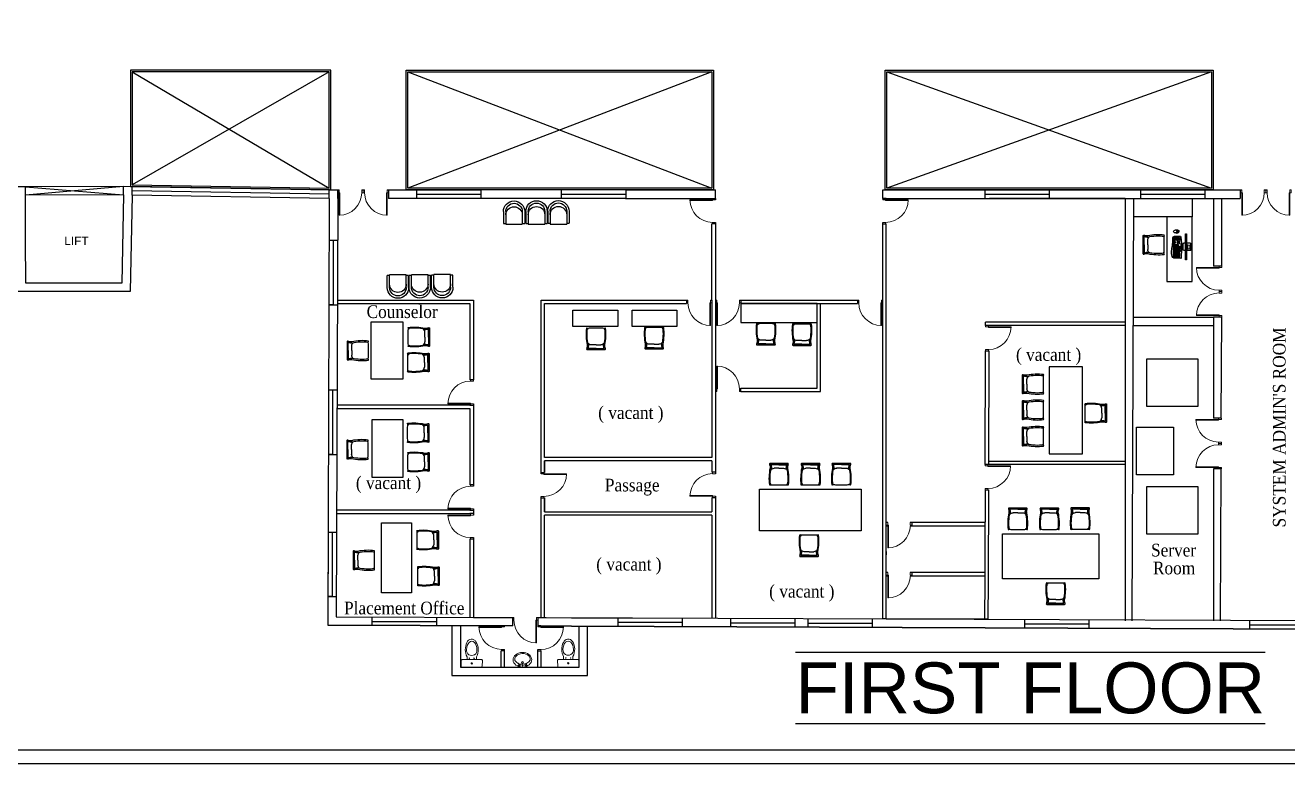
# Model space of a CAD drawing. Header units: metres. Extents: x 25 to 122, y -74 to 416.
# Drawn here: x 59.97 to 96.63, y 320.44 to 341.89 of the extents above; entities that cross this region are included whole.
import ezdxf

# ---------------------------------------------------------------- set-up
doc = ezdxf.new("R2010")
doc.units = ezdxf.units.M
doc.header["$MEASUREMENT"] = 0
doc.layers.add('DOOR', color=10, linetype='Continuous', lineweight=15)
doc.styles.add('DUTCH', font='dutch.ttf')
doc.styles.add('ROMANT', font='arial.ttf', dxfattribs={"height": 2.5})

# ---------------------------------------------------------------- blocks, each defined once
blk = doc.blocks.new('Dell S2340T 23-Inch 10-point Multi-Touch Monitor')
at = {"color": 0}
for p, q in [((-269, -94), (-264, -89)), ((-264, -89), (264, -89)), ((-77, -17), (-77, -89)), ((-77, -109), (-77, -143)), ((-40, -70), (-36, -14)), ((-29, -14), (-29, -17)), ((-29, -14), (-29, -17)), ((-25, -60), (-25, -82)), ((-25, -60), (-24, -60)), ((-24, -60), (-24, -89)), ((-24, -63), (24, -63)), ((24, -60), (24, -89)), ((24, -60), (25, -60)), ((25, -60), (25, -82)), ((29, -14), (29, -17)), ((29, -14), (29, -17)), ((40, -70), (36, -14)), ((77, -17), (77, -89)), ((77, -109), (77, -143)), ((269, -94), (264, -89))]:
    blk.add_line(p, q, dxfattribs=at)
for points in [[(-60, 0), (60, 0)], [(-269, -109), (269, -109), (269, -94), (-269, -94), (-269, -109)], [(-60, -160), (60, -160)], [(-36, -14), (36, -14)], [(-29, -17), (29, -17)], [(-29, -17), (29, -17)]]:
    blk.add_lwpolyline(points, dxfattribs=at)
for points in [[(-40, -70, 0.263666), (-37, -80), (-34, -82), (-25, -82)], [(40, -70, -0.263666), (37, -80), (34, -82), (25, -82)]]:
    blk.add_lwpolyline(points, format="xyb", dxfattribs=at)
for centre, radius in [((-61, -4), 1.73), ((-46, -4), 1.73), ((-36, -102), 1.14), ((-32, -4), 1.73), ((-18, -4), 1.73), ((-3, -4), 1.73), ((11, -4), 1.73), ((25, -4), 1.73), ((36, -102), 1.14), ((39, -4), 1.73)]:
    blk.add_circle(centre, radius, dxfattribs=at)
for centre, start, end in [((-60, -17), 90, 180), ((60, -17), 0, 90), ((-60, -143), 180, 270), ((60, -143), 270, 0)]:
    blk.add_arc(centre, 17.2, start, end, dxfattribs=at)
blk = doc.blocks.new('keyboard_top')
at = {"color": 0}
for points in [[(233, -76), (233, -26, 0.165941), (205, -17, -0.04592), (141, -12, 0.046884), (0, 0, 0.043941), (-135, -14, -0.081459), (-182, -12, 0.073722), (-206, -13, 0.278236), (-218, -23), (-217, -154, 0.414214), (-202, -168), (218, -167, 0.414214), (233, -152)], [(218, -167), (-202, -168, -0.198912), (-213, -164, 0.237087), (-181, -196, 0.110077), (-61, -209, 0.017919), (47, -193, -0.053396), (161, -185, 0.017301), (204, -185, 0.36209), (228, -163, -0.184401), (218, -167)]]:
    blk.add_lwpolyline(points, format="xyb", close=True, dxfattribs=at)
at = {"color": 0, "lineweight": 0}
for points in [[(-201, -38), (-189, -38)], [(-201, -38), (-201, -51)], [(-201, -51), (-189, -51)], [(-200, -70), (-188, -70)], [(-200, -70), (-200, -83)], [(-200, -83), (-188, -83)], [(-200, -87), (-188, -86)], [(-200, -87), (-200, -100)], [(-200, -100), (-188, -99)], [(-200, -104), (-188, -104)], [(-200, -104), (-200, -117)], [(-200, -117), (-188, -117)], [(-200, -122), (-173, -122)], [(-200, -122), (-200, -135)], [(-200, -135), (-173, -135)], [(-200, -139), (-173, -139)], [(-200, -139), (-200, -152)], [(-200, -152), (-173, -152)], [(-189, -38), (-189, -51)], [(-188, -70), (-188, -83)], [(-188, -86), (-188, -99)], [(-188, -104), (-188, -117)], [(-185, -70), (-185, -83)], [(-185, -70), (-173, -70)], [(-185, -83), (-173, -83)], [(-185, -86), (-185, -99)], [(-185, -86), (-173, -86)], [(-185, -99), (-173, -99)], [(-185, -104), (-173, -104)], [(-185, -104), (-185, -117)], [(-185, -117), (-173, -117)], [(-173, -70), (-173, -83)], [(-173, -86), (-173, -99)], [(-173, -104), (-173, -117)], [(-173, -122), (-173, -135)], [(-173, -139), (-173, -152)], [(-171, -38), (-171, -51)], [(-171, -38), (-159, -38)], [(-171, -51), (-159, -51)], [(-170, -70), (-170, -83)], [(-170, -70), (-158, -70)], [(-170, -83), (-158, -83)], [(-170, -86), (-170, -99)], [(-170, -86), (-158, -86)], [(-170, -99), (-158, -99)], [(-170, -104), (-158, -104)], [(-170, -104), (-170, -117)], [(-170, -117), (-158, -117)], [(-170, -122), (-170, -135)], [(-170, -122), (-158, -122)], [(-170, -135), (-158, -135)], [(-170, -139), (-158, -139)], [(-170, -139), (-170, -152)], [(-170, -152), (-158, -152)], [(-159, -38), (-159, -51)], [(-158, -70), (-158, -83)], [(-158, -86), (-158, -99)], [(-158, -104), (-158, -117)], [(-158, -122), (-158, -135)], [(-158, -139), (-158, -152)], [(-156, -38), (-156, -51)], [(-156, -38), (-144, -38)], [(-156, -51), (-144, -51)], [(-156, -70), (-144, -70)], [(-156, -70), (-156, -83)], [(-156, -83), (-144, -83)], [(-156, -86), (-144, -86)], [(-156, -86), (-156, -99)], [(-156, -99), (-144, -99)], [(-156, -104), (-144, -104)], [(-156, -104), (-156, -117)], [(-156, -117), (-144, -117)], [(-156, -122), (-144, -122)], [(-156, -122), (-156, -135)], [(-156, -135), (-144, -135)], [(-156, -139), (-156, -152)], [(-156, -139), (-129, -139)], [(-156, -152), (-129, -152)], [(-144, -38), (-144, -51)], [(-144, -70), (-144, -83)], [(-144, -86), (-144, -99)], [(-144, -104), (-144, -117)], [(-144, -122), (-144, -135)], [(-142, -38), (-130, -38)], [(-142, -38), (-142, -51)], [(-142, -51), (-130, -51)], [(-141, -70), (-141, -83)], [(-141, -70), (-129, -70)], [(-141, -83), (-129, -83)], [(-141, -86), (-141, -99)], [(-141, -86), (-129, -86)], [(-141, -99), (-129, -99)], [(-141, -104), (-129, -104)], [(-141, -104), (-141, -117)], [(-141, -117), (-129, -117)], [(-141, -122), (-129, -122)], [(-141, -122), (-141, -135)], [(-141, -135), (-129, -135)], [(-130, -38), (-130, -51)], [(-129, -70), (-129, -83)], [(-129, -86), (-129, -99)], [(-129, -104), (-129, -117)], [(-129, -122), (-129, -135)], [(-129, -139), (-129, -152)], [(-127, -38), (-127, -51)], [(-127, -38), (-115, -38)], [(-127, -51), (-115, -51)], [(-126, -70), (-126, -83)], [(-126, -70), (-114, -70)], [(-126, -83), (-114, -83)], [(-126, -86), (-126, -99)], [(-126, -86), (-114, -86)], [(-126, -99), (-114, -99)], [(-126, -104), (-114, -104)], [(-126, -104), (-126, -117)], [(-126, -117), (-114, -117)], [(-126, -122), (-126, -135)], [(-126, -122), (-114, -122)], [(-126, -135), (-114, -135)], [(-126, -139), (-11, -138)], [(-126, -139), (-126, -152)], [(-126, -152), (-11, -151)], [(-115, -38), (-115, -51)], [(-114, -70), (-114, -83)], [(-114, -86), (-114, -99)], [(-114, -104), (-114, -117)], [(-114, -122), (-114, -135)], [(-112, -70), (-100, -70)], [(-112, -70), (-112, -83)], [(-112, -83), (-100, -83)], [(-112, -86), (-100, -86)], [(-112, -86), (-112, -99)], [(-112, -99), (-100, -99)], [(-112, -104), (-100, -104)], [(-112, -104), (-112, -117)], [(-112, -117), (-100, -117)], [(-112, -122), (-100, -122)], [(-112, -122), (-112, -135)], [(-112, -135), (-100, -135)], [(-101, -38), (-101, -51)], [(-101, -38), (-89, -38)], [(-101, -51), (-89, -51)], [(-100, -70), (-100, -83)], [(-100, -86), (-100, -99)], [(-100, -104), (-100, -117)], [(-100, -122), (-100, -135)], [(-97, -70), (-97, -83)], [(-97, -70), (-85, -70)], [(-97, -83), (-85, -83)], [(-97, -86), (-97, -99)], [(-97, -86), (-85, -86)], [(-97, -99), (-85, -99)], [(-97, -104), (-85, -103)], [(-97, -104), (-97, -117)], [(-97, -117), (-85, -116)], [(-97, -122), (-85, -121)], [(-97, -122), (-96, -135)], [(-96, -135), (-84, -134)], [(-89, -38), (-89, -51)], [(-86, -38), (-86, -51)], [(-86, -38), (-74, -38)], [(-86, -51), (-74, -51)], [(-85, -70), (-85, -83)], [(-85, -86), (-85, -99)], [(-85, -103), (-85, -116)], [(-85, -121), (-84, -134)], [(-82, -70), (-70, -69)], [(-82, -70), (-82, -83)], [(-82, -83), (-70, -82)], [(-82, -86), (-82, -99)], [(-82, -86), (-70, -86)], [(-82, -99), (-70, -99)], [(-82, -103), (-70, -103)], [(-82, -103), (-81, -116)], [(-81, -116), (-69, -116)], [(-81, -121), (-81, -134)], [(-81, -121), (-69, -121)], [(-81, -134), (-69, -134)], [(-74, -38), (-74, -51)], [(-72, -38), (-60, -38)], [(-72, -38), (-72, -51)], [(-72, -51), (-60, -51)], [(-70, -69), (-70, -82)], [(-70, -86), (-70, -99)], [(-70, -103), (-69, -116)], [(-69, -121), (-69, -134)], [(-68, -69), (-56, -69)], [(-68, -69), (-67, -82)], [(-67, -82), (-55, -82)], [(-67, -86), (-55, -86)], [(-67, -86), (-67, -99)], [(-67, -99), (-55, -99)], [(-67, -103), (-55, -103)], [(-67, -103), (-67, -116)], [(-67, -116), (-55, -116)], [(-67, -121), (-55, -121)], [(-67, -121), (-67, -134)], [(-67, -134), (-55, -134)], [(-60, -38), (-60, -51)], [(-57, -38), (-57, -51)], [(-57, -38), (-45, -38)], [(-57, -51), (-45, -51)], [(-56, -69), (-55, -82)], [(-55, -86), (-55, -99)], [(-55, -103), (-55, -116)], [(-55, -121), (-55, -134)], [(-52, -69), (-52, -82)], [(-52, -69), (-40, -69)], [(-52, -82), (-40, -82)], [(-52, -86), (-52, -99)], [(-52, -86), (-40, -86)], [(-52, -99), (-40, -99)], [(-52, -103), (-40, -103)], [(-52, -103), (-52, -116)], [(-52, -116), (-40, -116)], [(-52, -121), (-40, -121)], [(-52, -121), (-52, -134)], [(-52, -134), (-40, -134)], [(-45, -38), (-45, -51)], [(-40, -69), (-40, -82)], [(-40, -86), (-40, -99)], [(-40, -103), (-40, -116)], [(-40, -121), (-40, -134)], [(-37, -69), (-37, -82)], [(-37, -69), (-25, -69)], [(-37, -82), (-25, -82)], [(-37, -86), (-37, -99)], [(-37, -86), (-25, -86)], [(-37, -99), (-25, -99)], [(-37, -103), (-25, -103)], [(-37, -103), (-37, -116)], [(-37, -116), (-25, -116)], [(-37, -121), (-37, -134)], [(-37, -121), (-25, -121)], [(-37, -134), (-25, -134)], [(-28, -19), (1, -18)], [(-28, -38), (-16, -37)], [(-28, -38), (-28, -51)], [(-28, -51), (-16, -50)], [(-26, -16), (1, -16)], [(-25, -69), (-25, -82)], [(-25, -86), (-25, -99)], [(-25, -103), (-25, -116)], [(-25, -121), (-25, -134)], [(-23, -69), (-11, -69)], [(-23, -69), (-23, -82)], [(-23, -82), (-11, -82)], [(-23, -86), (-11, -86)], [(-23, -86), (-23, -99)], [(-23, -99), (-11, -99)], [(-23, -103), (-11, -103)], [(-23, -103), (-23, -116)], [(-23, -116), (-11, -116)], [(-23, -121), (-11, -121)], [(-23, -121), (-23, -134)], [(-23, -134), (-11, -134)], [(-16, -37), (-16, -50)], [(-13, -37), (-13, -50)], [(-13, -37), (-1, -37)], [(-13, -50), (-1, -50)], [(-11, -69), (-11, -82)], [(-11, -86), (-11, -99)], [(-11, -103), (-11, -116)], [(-11, -121), (-11, -134)], [(-11, -138), (-11, -151)], [(-8, -69), (-8, -82)], [(-8, -69), (4, -69)], [(-8, -82), (4, -82)], [(-8, -86), (-8, -99)], [(-8, -86), (4, -86)], [(-8, -99), (4, -99)], [(-8, -103), (4, -103)], [(-8, -103), (-8, -116)], [(-8, -116), (4, -116)], [(-8, -121), (4, -121)], [(-8, -121), (-8, -134)], [(-8, -134), (4, -134)], [(-7, -138), (20, -138)], [(-7, -138), (-7, -151)], [(-7, -151), (20, -151)], [(-1, -37), (-1, -50)], [(1, -7), (1, -16)], [(1, -18), (1, -25)], [(2, -37), (14, -37)], [(2, -37), (2, -50)], [(2, -50), (14, -50)], [(4, -7), (5, -16)], [(4, -69), (4, -82)], [(4, -86), (4, -99)], [(4, -103), (4, -116)], [(4, -121), (4, -134)], [(5, -16), (30, -16)], [(5, -18), (5, -25)], [(5, -18), (30, -18)], [(7, -69), (7, -82)], [(7, -69), (19, -69)], [(7, -82), (19, -82)], [(7, -86), (7, -99)], [(7, -86), (19, -86)], [(7, -99), (19, -99)], [(7, -103), (19, -103)], [(7, -103), (8, -116)], [(8, -116), (20, -116)], [(8, -121), (8, -134)], [(8, -121), (20, -121)], [(8, -134), (20, -134)], [(14, -37), (14, -50)], [(17, -37), (17, -50)], [(17, -37), (29, -37)], [(17, -50), (29, -50)], [(19, -69), (19, -82)], [(19, -86), (19, -99)], [(19, -103), (20, -116)], [(20, -121), (20, -134)], [(20, -138), (20, -151)], [(23, -69), (35, -69)], [(23, -69), (23, -82)], [(23, -82), (35, -82)], [(23, -86), (35, -86)], [(23, -86), (23, -99)], [(23, -99), (35, -99)], [(23, -103), (35, -103)], [(23, -103), (23, -116)], [(23, -116), (35, -116)], [(23, -121), (65, -121)], [(23, -121), (23, -134)], [(23, -134), (65, -134)], [(23, -138), (35, -138)], [(23, -138), (23, -151)], [(23, -151), (35, -151)], [(29, -37), (29, -50)], [(35, -69), (35, -82)], [(35, -86), (35, -99)], [(35, -103), (35, -116)], [(35, -138), (35, -151)], [(38, -69), (38, -82)], [(38, -69), (65, -69)], [(38, -82), (65, -82)], [(38, -86), (38, -99)], [(38, -86), (50, -86)], [(38, -99), (50, -99)], [(38, -103), (65, -103)], [(38, -103), (38, -116)], [(38, -116), (65, -116)], [(38, -138), (65, -138)], [(38, -138), (38, -151)], [(38, -151), (65, -151)], [(50, -86), (50, -99)], [(53, -86), (53, -99)], [(53, -86), (65, -86)], [(53, -99), (65, -99)], [(65, -69), (65, -82)], [(65, -86), (65, -99)], [(65, -103), (65, -116)], [(65, -121), (65, -134)], [(65, -138), (65, -151)], [(82, -37), (82, -50)], [(82, -37), (94, -37)], [(82, -50), (94, -50)], [(83, -69), (83, -82)], [(83, -69), (95, -69)], [(83, -82), (95, -82)], [(83, -85), (83, -98)], [(83, -85), (95, -85)], [(83, -98), (95, -98)], [(89, -138), (101, -138)], [(89, -138), (89, -151)], [(89, -151), (101, -151)], [(94, -37), (94, -50)], [(95, -69), (95, -82)], [(95, -85), (95, -98)], [(97, -37), (97, -50)], [(97, -37), (109, -37)], [(97, -50), (109, -50)], [(98, -69), (98, -82)], [(98, -69), (110, -69)], [(98, -82), (110, -82)], [(98, -85), (98, -98)], [(98, -85), (110, -85)], [(98, -98), (110, -98)], [(101, -138), (101, -151)], [(104, -121), (104, -134)], [(104, -121), (116, -121)], [(104, -134), (116, -134)], [(104, -138), (116, -138)], [(104, -138), (104, -151)], [(104, -151), (116, -151)], [(109, -37), (109, -50)], [(110, -69), (110, -82)], [(110, -85), (110, -98)], [(111, -37), (123, -37)], [(111, -37), (111, -50)], [(111, -50), (123, -50)], [(112, -69), (124, -69)], [(112, -69), (112, -82)], [(112, -82), (124, -82)], [(112, -85), (124, -85)], [(112, -85), (112, -98)], [(112, -98), (124, -98)], [(116, -121), (116, -134)], [(116, -138), (116, -151)], [(119, -138), (131, -138)], [(119, -138), (119, -151)], [(119, -151), (131, -151)], [(123, -37), (123, -50)], [(124, -69), (124, -82)], [(124, -85), (124, -98)], [(126, -37), (126, -50)], [(126, -37), (138, -37)], [(126, -50), (138, -50)], [(127, -69), (127, -82)], [(127, -69), (139, -69)], [(127, -82), (139, -82)], [(127, -85), (128, -98)], [(127, -85), (139, -85)], [(128, -98), (140, -98)], [(131, -138), (131, -151)], [(138, -37), (138, -50)], [(139, -69), (139, -82)], [(139, -85), (140, -98)], [(156, -35), (156, -48)], [(156, -35), (168, -35)], [(156, -48), (168, -48)], [(157, -69), (157, -82)], [(157, -69), (169, -69)], [(157, -82), (169, -82)], [(157, -85), (157, -98)], [(157, -85), (169, -85)], [(157, -98), (169, -98)], [(157, -103), (169, -103)], [(157, -103), (157, -116)], [(157, -116), (169, -116)], [(157, -121), (157, -134)], [(157, -121), (169, -121)], [(157, -134), (169, -134)], [(157, -138), (169, -138)], [(157, -138), (157, -151)], [(157, -151), (169, -151)], [(168, -35), (168, -48)], [(169, -69), (169, -82)], [(169, -85), (169, -98)], [(169, -103), (169, -116)], [(169, -121), (169, -134)], [(169, -138), (169, -151)], [(172, -69), (184, -69)], [(172, -69), (172, -82)], [(172, -82), (184, -82)], [(172, -85), (184, -85)], [(172, -85), (172, -98)], [(172, -98), (184, -98)], [(172, -103), (184, -102)], [(172, -103), (172, -116)], [(172, -116), (184, -115)], [(172, -121), (184, -120)], [(172, -121), (172, -134)], [(172, -134), (184, -133)], [(172, -138), (184, -138)], [(172, -138), (172, -151)], [(172, -151), (184, -151)], [(176, -34), (176, -47)], [(176, -34), (188, -34)], [(176, -47), (188, -47)], [(184, -69), (184, -82)], [(184, -85), (184, -98)], [(184, -102), (184, -115)], [(184, -120), (184, -133)], [(184, -138), (184, -151)], [(187, -69), (199, -68)], [(187, -69), (187, -82)], [(187, -82), (199, -81)], [(187, -85), (187, -98)], [(187, -85), (199, -85)], [(187, -98), (199, -98)], [(187, -102), (199, -102)], [(187, -102), (187, -115)], [(187, -115), (199, -115)], [(187, -120), (199, -120)], [(187, -120), (187, -133)], [(187, -133), (199, -133)], [(187, -138), (199, -138)], [(187, -138), (187, -151)], [(187, -151), (199, -151)], [(188, -34), (188, -47)], [(197, -34), (197, -47)], [(197, -34), (209, -34)], [(197, -47), (209, -47)], [(199, -68), (199, -81)], [(199, -85), (199, -98)], [(199, -102), (199, -115)], [(199, -120), (199, -133)], [(199, -138), (199, -151)], [(202, -68), (202, -81)], [(202, -68), (214, -68)], [(202, -81), (214, -81)], [(202, -85), (202, -98)], [(202, -85), (214, -85)], [(202, -98), (214, -98)], [(202, -102), (214, -102)], [(202, -102), (202, -115)], [(202, -115), (214, -115)], [(202, -120), (202, -133)], [(202, -120), (214, -120)], [(202, -133), (214, -133)], [(202, -138), (214, -138)], [(202, -138), (202, -151)], [(202, -151), (214, -151)], [(209, -34), (209, -47)], [(214, -68), (214, -81)], [(214, -85), (214, -98)], [(214, -102), (214, -115)], [(214, -120), (214, -133)], [(214, -138), (214, -151)]]:
    blk.add_lwpolyline(points, dxfattribs=at)
for points in [[(1, -25, -0.037715), (-22, -24, -0.328345), (-28, -19)], [(-26, -16, -0.157731), (-22, -12, -0.08747), (1, -7, -0.08747)], [(4, -7, -0.086643), (27, -12, -0.237073), (30, -16)], [(30, -18, -0.11266), (29, -21, -0.188542), (24, -24, -0.031584), (5, -25, -0.031584)]]:
    blk.add_lwpolyline(points, format="xyb", dxfattribs=at)
for centre in [(-74, -18), (-64, -18), (-55, -18), (-46, -18), (-36, -18), (38, -18), (48, -18), (57, -18), (67, -18), (76, -18)]:
    blk.add_circle(centre, 3.55, dxfattribs=at)
blk = doc.blocks.new('A$C2C166547')
at = {"color": 0}
for p, q in [((0.201, 0.464), (0.017, 0.464)), ((0.201, 0.456), (0.018, 0.456)), ((0.201, 0.455), (0.018, 0.455)), ((0.201, 0.374), (0.094, 0.374)), ((0.201, 0.464), (0.385, 0.464)), ((0.201, 0.456), (0.385, 0.456)), ((0.201, 0.455), (0.385, 0.455)), ((0.201, 0.374), (0.308, 0.374)), ((0.016, 0.02), (0.006, 0.02)), ((0.016, 0.02), (0.006, 0.016)), ((0.017, 0.001), (0.016, 0.02)), ((0.385, 0.001), (0.387, 0.02)), ((0.387, 0.02), (0.396, 0.016)), ((0.387, 0.02), (0.396, 0.02))]:
    blk.add_line(p, q, dxfattribs=at)
blk.add_lwpolyline([(0.023, 0.369, 0.080461), (0.008, 0, 0.080461)], format="xyb", dxfattribs=at)
for centre, radius, start, end in [((0.018, 0.461), 0.00242, 100.345, 201.3742), ((-0.216, 0.394), 0.241, 354.5513, 15.9626), ((0.018, 0.455), 0.000725, 87.3762, 197.5208), ((0.018, 0.454), 0.000433, 71.7715, 189.2202), ((0.095, 0.276), 0.0978, 90.5164, 143.1927), ((-0.282, 0.346), 0.317, 1.1591, 17.5641), ((0.307, 0.276), 0.0978, 36.8073, 89.4836), ((0.685, 0.346), 0.317, 162.4359, 178.8409), ((0.618, 0.394), 0.241, 164.0374, 185.4487), ((-0.752, 0.137), 1.154, 353.1637, 11.5643), ((0.384, 0.461), 0.00242, 338.6258, 79.655), ((0.385, 0.455), 0.000725, 342.4792, 92.6238), ((0.385, 0.454), 0.000433, 350.7798, 108.2285), ((0.014, -0.011), 0.012, 71.7536, 116.5375), ((0.389, -0.011), 0.012, 63.4625, 108.2464)]:
    blk.add_arc(centre, radius, start, end, dxfattribs=at)
blk = doc.blocks.new('A$C764D24B9')
at = {"layer": 'DOOR'}
for points in [[(0.056, 0.111), (0.083, 0.111), (0.083, 1), (0.056, 1)], [(0, 0), (0.056, 0), (0.056, 0.111), (0, 0.111)], [(0.944, 0), (1, 0), (1, 0.111), (0.944, 0.111)]]:
    blk.add_lwpolyline(points, close=True, dxfattribs=at)
blk.add_arc((0.056, 0.111), 0.889, 0, 90, dxfattribs=at)
blk = doc.blocks.new('armchair032')
at = {"color": 0}
for p, q in [((-315, 375), (-315, 20)), ((-245, 375), (-245, 0)), ((245, 375), (245, 0)), ((315, 375), (315, 20)), ((-245, 20), (-315, 20)), ((245, 0), (-245, 0)), ((315, 20), (245, 20))]:
    blk.add_line(p, q, dxfattribs=at)
for centre, radius in [((0, 375), 315), ((0, 375), 245), ((0, 275), 245)]:
    blk.add_arc(centre, radius, 0, 180, dxfattribs=at)
blk = doc.blocks.new('WC1')
at = {"layer": 'DOOR'}
for p, q in [((-29.3, -7.5), (-29.8, -22.7)), ((24.3, -5), (-26.8, -5))]:
    blk.add_line(p, q, dxfattribs=at)
for points in [[(26.8, -7.5), (27.3, -22.7, -0.423393), (24.7, -25.4), (-27.3, -25.4, -0.423393), (-29.8, -22.7), (-29.3, -7.5, -0.405093), (-26.8, -5), (24.3, -5, -0.405093), (26.8, -7.5, -0.407682)], [(11.5, -25.4), (11.5, -33, -0.265683), (10, -73.3, -0.649464), (-14.1, -70.9, -0.243179), (-14, -33), (-14, -25.4), (11.5, -25.4)], [(12.6, -52, 1.119632), (-15.2, -52, 17.71796)]]:
    blk.add_lwpolyline(points, format="xyb", dxfattribs=at)
blk.add_lwpolyline([(-14, -25.4), (-14, -33)], dxfattribs=at)
for centre, radius in [((-7.6, -29.2), 0.636), ((-1.3, -15.2), 1.91), ((5.1, -29.2), 0.636)]:
    blk.add_circle(centre, radius, dxfattribs=at)
blk.add_arc((-26.8, -7.5), 2.54, 90, 178.2101, dxfattribs=at)
blk.add_ellipse((-1.3, -52), major_axis=(0, -22.4), ratio=0.622298, start_param=4.712389, end_param=7.853982, dxfattribs=at)
blk = doc.blocks.new('WB5')
at = {"layer": 'DOOR'}
for p, q in [((4.7, 11.3), (6.8, 10.5)), ((5.3, -11), (7.3, -10.1))]:
    blk.add_line(p, q, dxfattribs=at)
for points in [[(2.4, 0.1, 1), (5, 0.1, 1)], [(3.2, 7.9, 1), (5.9, 7.9, 1)], [(3.6, -7.7, -1), (6.3, -7.6, -1)]]:
    blk.add_lwpolyline(points, format="xyb", close=True, dxfattribs=at)
for centre, radius in [((3.7, 0.1), 1.32), ((11.8, 0.3), 2.73), ((11.8, 0.3), 2.19)]:
    blk.add_circle(centre, radius, dxfattribs=at)
for centre, radius, start, end in [((5.6, 13.6), 2.49, 151.6403, 249.4649), ((7.7, 12.8), 2.49, 249.4649, 334.3015), ((32.6, 0.8), 25.2, 127.6693, 236.45), ((18.2, 19.4), 1.66, 91.5976, 127.6693), ((6.3, -13.3), 2.49, 113.4041, 211.2287), ((8.3, -12.4), 2.49, 28.5675, 113.4041)]:
    blk.add_arc(centre, radius, start, end, dxfattribs=at)
blk.add_ellipse((19.5, 0.5), major_axis=(-0.6, 24.9), ratio=0.783308, dxfattribs=at)
blk.add_open_spline([(18.7, -20.2), (23.5, -20.6), (25, -20), (30.8, -16.4), (34.3, -10.8), (37.3, 2.3), (34.9, 9.5), (28.9, 18.7), (25, 21.3), (18.2, 21.1)], degree=3, knots=[3.262053, 3.262053, 3.262053, 3.262053, 3.577225, 3.577225, 4.479784, 4.479784, 5.382343, 5.382343, 6.141594, 6.141594, 6.141594, 6.141594], dxfattribs=at)

msp = doc.modelspace()

# ---------------------------------------------------------------- linework, layer by layer
at = {"linetype": 'Continuous', "ltscale": 0.1}
for p, q in [((63.072, 340.536, 102.612), (63.072, 337.25, 102.612)), ((63.072, 340.536), (68.795, 337.155, 0.882)), ((68.795, 340.536), (63.072, 337.25, 101.759)), ((71.079, 340.536), (79.907, 337.154)), ((79.907, 340.536), (71.079, 337.154)), ((84.988, 340.536), (94.42, 337.154)), ((94.42, 340.536), (84.988, 337.154)), ((59.972, 337.191), (59.726, 337.19)), ((63.072, 337.201, 102.612), (59.972, 337.191)), ((63.072, 337.201, 102.612), (59.972, 337.191)), ((59.973, 336.95), (59.972, 337.191)), ((59.972, 337.191), (62.822, 336.96, 102.612)), ((62.822, 337.2, 102.612), (59.973, 336.95)), ((62.822, 336.96, 102.612), (59.973, 336.95)), ((62.822, 336.96, 102.612), (59.973, 336.95)), ((62.822, 336.96, 102.612), (62.775, 334.398, 8.842)), ((62.822, 336.96, 102.612), (62.822, 337.2, 102.612)), ((63.068, 336.955, 102.612), (63.016, 334.152)), ((63.068, 336.955, 102.612), (63.072, 337.201, 102.612)), ((68.795, 336.858), (63.068, 336.955, 102.612)), ((68.795, 336.982), (63.07, 337.078, 102.612)), ((63.072, 337.25, 101.759), (68.795, 337.155, 0.882)), ((68.799, 337.105), (63.072, 337.201, 102.612)), ((68.795, 337.105), (68.795, 337.106)), ((68.795, 336.858), (68.795, 337.105)), ((68.799, 337.105), (69.041, 337.105)), ((68.844, 337.155, 0.014), (68.845, 337.155)), ((69.041, 336.858), (69.041, 337.105)), ((69.041, 337.105), (69.082, 337.105)), ((69.041, 337.105), (69.041, 336.858)), ((69.739, 337.105), (69.821, 337.105)), ((70.477, 337.105), (73.196, 337.105)), ((70.518, 337.105), (70.518, 336.858)), ((71.325, 337.105), (71.325, 336.858)), ((71.325, 336.982), (73.196, 336.982)), ((77.404, 337.105), (73.196, 337.105)), ((73.196, 337.105), (73.196, 336.858)), ((75.533, 337.105), (75.533, 336.858)), ((75.533, 336.982), (77.404, 336.982)), ((77.404, 337.105), (80.008, 337.105)), ((77.404, 337.105), (77.404, 336.858)), ((80.008, 336.858), (80.008, 337.105)), ((84.871, 337.105), (95.293, 337.105)), ((84.871, 336.858), (84.871, 337.105)), ((87.833, 337.105), (87.833, 336.858)), ((87.833, 336.982), (89.704, 336.982)), ((89.704, 337.105), (89.704, 336.858)), ((92.355, 337.105), (92.355, 336.858)), ((92.355, 336.982), (94.226, 336.982)), ((94.226, 337.105), (94.226, 336.858)), ((95.252, 337.105), (95.252, 336.858)), ((95.949, 337.105), (96.031, 337.105)), ((68.795, 336.858), (68.753, 324.459)), ((69.041, 336.858), (69, 324.704)), ((73.466, 336.858), (70.518, 336.858)), ((77.403, 336.858), (73.466, 336.858)), ((77.403, 336.858), (77.649, 336.858)), ((77.65, 336.858), (77.649, 336.858)), ((77.65, 336.858), (80.008, 336.858)), ((79.91, 336.858), (80.008, 336.858)), ((80.008, 336.858), (80.008, 336.817)), ((84.871, 336.858), (95.252, 336.858)), ((84.97, 336.858), (84.871, 336.858)), ((91.908, 336.858, 51.62), (87.97, 336.858, 51.62)), ((91.908, 336.858, 51.62), (91.908, 324.59, 51.62)), ((92.114, 324.589, 51.62), (92.16, 336.858, 51.62)), ((94.473, 336.858, 103.239), (94.473, 334.889, 103.239)), ((94.72, 334.889, 103.239), (94.72, 336.858)), ((79.91, 333.904), (79.91, 336.12)), ((80.008, 336.12), (79.91, 336.12)), ((80.008, 336.161), (80.008, 333.904)), ((84.871, 324.644), (84.871, 336.161)), ((84.871, 336.12), (84.97, 336.12)), ((84.97, 324.632), (84.97, 336.12)), ((59.98, 334.398), (59.978, 335.666)), ((68.791, 335.639), (69.037, 335.639)), ((68.914, 333.768), (68.914, 335.639)), ((94.72, 334.889, 103.239), (94.473, 334.889, 103.239)), ((62.775, 334.398), (59.98, 334.398)), ((63.016, 334.152), (59.735, 334.152)), ((68.914, 333.768), (68.79, 333.768, 102.612)), ((68.79, 333.768, 102.612), (69.036, 333.768, 102.612)), ((69.031, 333.904), (72.98, 333.904)), ((69.031, 333.805), (72.881, 333.805)), ((72.881, 333.805), (72.881, 331.59)), ((72.881, 333.805), (72.881, 331.59)), ((72.98, 333.904), (72.98, 331.59)), ((74.949, 328.858), (74.949, 333.904)), ((74.949, 333.904), (79.213, 333.904)), ((75.047, 329.333), (75.047, 333.805)), ((75.047, 333.805), (79.172, 333.805)), ((79.172, 333.904), (79.172, 333.805)), ((79.869, 333.904), (79.91, 333.904)), ((79.91, 333.904), (79.91, 333.794)), ((79.91, 333.805), (79.91, 329.333)), ((80.008, 333.904), (80.049, 333.904)), ((80.008, 333.904), (80.008, 333.805)), ((80.008, 333.805), (80.008, 328.861)), ((80.008, 333.805), (80.008, 331.344)), ((80.706, 333.904), (84.174, 333.904)), ((80.747, 333.904), (80.747, 333.805)), ((80.747, 333.805), (84.133, 333.805)), ((82.962, 331.344), (82.962, 333.805)), ((83.061, 331.246), (83.061, 333.805)), ((84.133, 333.904), (84.133, 333.805)), ((84.83, 333.904), (84.871, 333.904)), ((92.147, 333.412, 51.327), (94.473, 333.412, 103.239)), ((94.473, 333.412, 103.239), (94.473, 330.478, 103.239)), ((94.72, 333.412, 103.239), (94.473, 333.412, 103.239)), ((94.701, 330.478, 103.239), (94.712, 333.412, 103.239)), ((87.857, 333.167, 36.031), (87.857, 333.265, 36.031)), ((87.956, 333.265, 51.327), (87.857, 333.265, 51.327)), ((87.956, 333.166, 51.327), (87.857, 333.167, 36.031)), ((91.908, 333.265, 51.327), (87.956, 333.265, 51.327)), ((91.908, 333.166, 51.327), (87.956, 333.166, 51.327)), ((92.147, 333.166, 51.327), (92.146, 333.166, 51.327)), ((92.147, 333.265, 51.327), (92.147, 333.265, 51.327)), ((92.147, 333.166, 51.327), (94.473, 333.166, 103.239)), ((87.842, 329.129, 51.62), (87.854, 332.428, 36.031)), ((87.857, 332.428, 36.031), (87.854, 332.428, 36.031)), ((87.857, 332.428, 36.031), (87.953, 332.428, 36.031)), ((87.953, 332.428, 32.915), (87.94, 329.129, 18.987)), ((72.98, 331.59), (72.881, 331.59)), ((68.776, 331.292), (69.022, 331.292)), ((68.899, 329.422), (68.899, 331.292)), ((80.747, 331.344), (82.962, 331.344)), ((80.747, 331.246), (80.747, 331.344)), ((80.747, 331.246), (83.061, 331.246)), ((72.881, 330.852), (69.021, 330.852)), ((69.021, 330.852), (69.021, 330.753)), ((69.021, 330.753), (72.881, 330.753)), ((72.881, 330.852), (72.982, 330.852)), ((72.881, 330.753), (72.881, 328.538)), ((72.881, 330.753), (72.881, 328.538)), ((72.98, 330.893), (72.98, 328.497)), ((94.703, 330.478, 103.239), (94.473, 330.478, 103.239)), ((68.899, 329.422), (68.775, 329.421, 102.612)), ((68.775, 329.421, 102.612), (69.021, 329.422, 102.612)), ((79.91, 329.333), (75.047, 329.333)), ((74.949, 328.899), (75.047, 328.899)), ((75.047, 328.899), (75.047, 329.234)), ((79.91, 329.234), (75.047, 329.234)), ((75.047, 329.234), (75.047, 328.899)), ((79.91, 329.234), (79.91, 328.902)), ((80.008, 328.902), (79.91, 328.902)), ((87.94, 329.129, 51.62), (87.842, 329.129, 51.62)), ((91.908, 329.129, 51.62), (87.94, 329.129, 51.62)), ((87.941, 329.228, 51.326), (91.908, 329.228, 51.62)), ((91.908, 329.228, 51.62), (91.908, 329.129, 51.62)), ((94.473, 329.001, 103.239), (94.473, 324.59, 103.239)), ((94.703, 329.001, 103.239), (94.473, 329.001, 103.239)), ((94.679, 324.589, 103.239), (94.696, 329.001, 103.239)), ((72.98, 328.538), (72.881, 328.538)), ((74.949, 324.689), (74.949, 328.202)), ((74.949, 328.161), (75.047, 328.161)), ((75.047, 327.757), (75.047, 328.161)), ((75.047, 328.161), (75.047, 327.757)), ((79.91, 328.164), (79.91, 327.757)), ((80.008, 328.164), (79.91, 328.164)), ((80.008, 328.205), (80.008, 324.662)), ((87.839, 328.391, 15.868), (87.832, 326.503, 7.898)), ((87.842, 328.391, 51.62), (87.839, 328.391, 51.62)), ((87.842, 328.391, 51.62), (87.938, 328.391, 51.62)), ((87.938, 328.391, 51.62), (87.928, 325.765, 15.555)), ((72.881, 327.799), (69.01, 327.799)), ((69.01, 327.799), (69.01, 327.701)), ((72.881, 327.799), (72.98, 327.799)), ((72.98, 327.841), (72.98, 327.66)), ((68.763, 327.427), (68.752, 324.459)), ((69.01, 327.701), (72.881, 327.701)), ((72.98, 327.701), (72.879, 327.701)), ((75.047, 327.757), (79.91, 327.757)), ((75.047, 324.689), (75.047, 327.659)), ((79.91, 327.659), (75.047, 327.659)), ((79.91, 327.659), (79.91, 324.663)), ((85.014, 327.447, 11.883), (84.973, 327.447, 11.883)), ((87.836, 327.447, 11.883), (85.67, 327.447, 11.883)), ((85.711, 327.447, 11.883), (85.711, 327.349, 11.883)), ((68.762, 327.164), (69.008, 327.164)), ((68.885, 325.294), (68.885, 327.164)), ((84.973, 327.349, 11.883), (85.034, 327.349, 11.883)), ((85.67, 327.349, 11.883), (87.828, 327.349, 11.883)), ((72.881, 326.963), (72.881, 324.689)), ((72.98, 326.963), (72.881, 326.963)), ((72.98, 327.004), (72.98, 324.689)), ((84.97, 326.602), (84.97, 326.503)), ((87.832, 326.503, 7.898), (87.829, 325.765)), ((85.014, 325.993, 11.883), (84.973, 325.993, 11.883)), ((87.836, 325.993, 11.883), (85.67, 325.993, 11.883)), ((85.711, 325.993, 11.883), (85.711, 325.895, 11.883)), ((84.973, 325.895, 11.883), (85.034, 325.895, 11.883)), ((85.67, 325.895, 11.883), (87.828, 325.895, 11.883)), ((87.829, 325.765, 4.781), (87.825, 324.633)), ((87.928, 325.765, 15.555), (87.923, 324.632)), ((68.885, 325.294), (68.761, 325.293, 102.612)), ((68.761, 325.293, 102.612), (69.007, 325.294, 102.612)), ((68.753, 324.705), (68.754, 324.705)), ((69, 324.704), (74.112, 324.685)), ((70.036, 324.693), (70.036, 324.447)), ((70.036, 324.57), (71.907, 324.57)), ((71.907, 324.693), (71.907, 324.447)), ((72.98, 324.689), (74.153, 324.689)), ((74.112, 324.689), (74.112, 324.439)), ((74.85, 324.682), (75.097, 324.681)), ((74.85, 324.682), (74.85, 324.436)), ((75.097, 324.681), (75.835, 324.678)), ((75.835, 324.678), (77.357, 324.672)), ((77.177, 324.668), (77.177, 324.422)), ((77.177, 324.545), (79.048, 324.545)), ((77.357, 324.672), (77.603, 324.672)), ((77.603, 324.672), (110.22, 324.548)), ((79.048, 324.668), (79.048, 324.422)), ((80.449, 324.654), (80.449, 324.407)), ((80.449, 324.531), (82.32, 324.531)), ((82.32, 324.654), (82.32, 324.407)), ((82.694, 324.645), (82.694, 324.399)), ((82.694, 324.522), (84.565, 324.522)), ((84.565, 324.645), (84.565, 324.399)), ((84.97, 324.644), (84.871, 324.644)), ((87.923, 324.632), (84.97, 324.632)), ((88.983, 324.621), (88.983, 324.375)), ((88.983, 324.498), (90.854, 324.498)), ((90.854, 324.621), (90.854, 324.375)), ((95.52, 324.596), (95.52, 324.35)), ((68.752, 324.459), (74.112, 324.439)), ((74.112, 324.439), (68.753, 324.459)), ((72.356, 324.447), (72.356, 322.995)), ((72.602, 324.446), (72.602, 323.241)), ((75.097, 324.435), (74.85, 324.436)), ((74.85, 324.436), (75.097, 324.435)), ((75.835, 324.432), (75.097, 324.435)), ((110.465, 324.3), (75.835, 324.432)), ((75.835, 324.432), (110.465, 324.3)), ((76.048, 324.433), (76.048, 323.234)), ((76.294, 322.995), (76.294, 324.432)), ((95.52, 324.473), (97.391, 324.473)), ((73.882, 323.241), (73.882, 323.758)), ((74.855, 323.242), (74.855, 323.754)), ((73.784, 323.239), (73.784, 323.717)), ((73.882, 323.717), (73.784, 323.717)), ((74.855, 323.713), (74.953, 323.713)), ((74.953, 323.238), (74.953, 323.713)), ((72.602, 323.241), (76.048, 323.241)), ((72.356, 322.995), (76.294, 322.995))]:
    msp.add_line(p, q, dxfattribs=at)
at = {"linetype": 'ByBlock'}
for p, q in [((93.337, 335.706), (93.343, 335.69)), ((93.343, 335.69), (93.401, 335.69)), ((93.387, 335.308), (93.387, 335.293))]:
    msp.add_line(p, q, dxfattribs=at)
at = {"linetype": 'Continuous', "ltscale": 0.1}
for points in [[(25.538, 363.335), (118.206, 363.335), (118.206, 320.436), (25.538, 320.436)], [(25.932, 362.941), (117.812, 362.941), (117.812, 320.83), (25.932, 320.83)], [(79.956, 337.105), (71.03, 337.105), (71.03, 340.585), (79.956, 340.585)], [(79.907, 337.154), (71.079, 337.154), (71.079, 340.536), (79.907, 340.536)], [(94.469, 337.105), (84.939, 337.105), (84.939, 340.585), (94.469, 340.585)], [(94.42, 337.154), (84.988, 337.154), (84.988, 340.536), (94.42, 340.536)], [(82.962, 333.805), (80.747, 333.805), (80.747, 333.253), (82.962, 333.253)], [(75.873, 333.611), (77.171, 333.611), (77.171, 333.137), (75.873, 333.137)], [(77.596, 333.611), (78.894, 333.611), (78.894, 333.137), (77.596, 333.137)], [(70.017, 333.267), (70.928, 333.267), (70.928, 331.609), (70.017, 331.609)], [(92.536, 332.2), (94.022, 332.2), (94.022, 330.812), (92.536, 330.812)], [(89.701, 329.436), (90.668, 329.436), (90.668, 331.963), (89.701, 331.963)], [(70.037, 330.438), (70.936, 330.438), (70.936, 328.746), (70.037, 328.746)], [(92.236, 330.213), (93.314, 330.213), (93.314, 328.824), (92.236, 328.824)], [(81.294, 328.407), (84.24, 328.407), (84.24, 327.202), (81.294, 327.202)], [(92.536, 328.489), (94.022, 328.489), (94.022, 327.1), (92.536, 327.1)], [(70.311, 327.431), (71.18, 327.431), (71.18, 325.4), (70.311, 325.4)], [(88.345, 327.114), (91.143, 327.114), (91.143, 325.811), (88.345, 325.811)]]:
    msp.add_lwpolyline(points, close=True, dxfattribs=at)
for points in [[(68.795, 337.155), (68.795, 340.536), (63.072, 340.536)], [(59.978, 335.421), (59.978, 335.421), (59.973, 336.95)]]:
    msp.add_lwpolyline(points, dxfattribs=at)
at = {"linetype": 'Continuous', "ltscale": 0.1, "elevation": 51.62}
for points in [[(92.16, 336.858), (93.859, 336.858), (93.859, 336.319), (92.16, 336.319)], [(93.859, 336.319), (93.123, 336.319), (93.123, 334.44), (93.859, 334.44)]]:
    msp.add_lwpolyline(points, close=True, dxfattribs=at)
for points in [[(93.468, 335.901, -0.241004), (93.455, 335.864, -0.217003), (93.339, 335.861, -0.752527), (93.336, 335.929, -0.115399), (93.414, 335.945, -0.099122), (93.451, 335.937, -0.240483), (93.468, 335.901)], [(93.466, 335.916, 0.071754), (93.435, 335.921, 0.043169), (93.415, 335.92, -0.269309), (93.374, 335.936, -0.36617), (93.376, 335.942, -0.160325), (93.451, 335.937, -0.150096), (93.466, 335.916)], [(93.467, 335.886, -0.055019), (93.442, 335.879, -0.050601), (93.419, 335.878, 0.084687), (93.403, 335.876, 0.175899), (93.379, 335.859, 0.569307), (93.382, 335.852, 0.064428), (93.415, 335.852, 0.081238), (93.455, 335.864, 0.150456), (93.467, 335.886)], [(93.466, 335.914, 0.141108), (93.418, 335.917, -0.211379), (93.403, 335.919, -0.412702), (93.403, 335.876, -0.176997), (93.42, 335.88, 0.141094), (93.468, 335.887, 0.080592), (93.468, 335.901, 0.075205), (93.466, 335.914)], [(93.433, 335.894), (93.453, 335.896, 0.837339), (93.451, 335.903), (93.429, 335.902, 1), (93.429, 335.894)], [(71.684, 332.56, 0.102523), (71.572, 332.573, -0.080461), (71.089, 332.553, -0.3023), (71.093, 332.584, 0.197932), (71.094, 332.596, -0.028193), (71.089, 332.665), (71.089, 332.831), (71.089, 332.998, -0.028193), (71.094, 333.067, 0.197932), (71.093, 333.079, -0.3023), (71.089, 333.11, -0.080461), (71.572, 333.09, 0.102523), (71.684, 333.102, -0.587111), (71.708, 333.088), (71.708, 332.574, -0.587111)], [(76.813, 332.49, -0.102523), (76.801, 332.602, 0.080461), (76.821, 333.085, 0.3023), (76.789, 333.081, -0.197932), (76.778, 333.08, 0.028193), (76.709, 333.085), (76.542, 333.085), (76.376, 333.085, 0.028193), (76.306, 333.08, -0.197932), (76.295, 333.081, 0.3023), (76.263, 333.085, 0.080461), (76.283, 332.602, -0.102523), (76.271, 332.49, 0.587111), (76.285, 332.465), (76.799, 332.465, 0.587111)], [(78.501, 332.511, -0.102523), (78.489, 332.623, 0.080461), (78.509, 333.106, 0.3023), (78.478, 333.102, -0.197932), (78.466, 333.101, 0.028193), (78.397, 333.106), (78.23, 333.106), (78.064, 333.106, 0.028193), (77.995, 333.101, -0.197932), (77.983, 333.102, 0.3023), (77.952, 333.106, 0.080461), (77.972, 332.623, -0.102523), (77.959, 332.511, 0.587111), (77.973, 332.487), (78.488, 332.487, 0.587111)], [(81.749, 332.624, -0.102523), (81.736, 332.736, 0.080461), (81.756, 333.219, 0.3023), (81.725, 333.215, -0.197932), (81.713, 333.214, 0.028193), (81.644, 333.219), (81.478, 333.219), (81.311, 333.219, 0.028193), (81.242, 333.214, -0.197932), (81.23, 333.215, 0.3023), (81.199, 333.219, 0.080461), (81.219, 332.736, -0.102523), (81.207, 332.624, 0.587111), (81.22, 332.6), (81.735, 332.6, 0.587111)], [(82.794, 332.613, -0.102523), (82.781, 332.724, 0.080461), (82.801, 333.207, 0.3023), (82.77, 333.204, -0.197932), (82.758, 333.203, 0.028193), (82.689, 333.207), (82.523, 333.207), (82.356, 333.207, 0.028193), (82.287, 333.203, -0.197932), (82.275, 333.204, 0.3023), (82.244, 333.207, 0.080461), (82.264, 332.724, -0.102523), (82.252, 332.613, 0.587111), (82.265, 332.588), (82.78, 332.588, 0.587111)], [(69.339, 332.164, -0.102523), (69.45, 332.177, 0.080461), (69.933, 332.157, 0.3023), (69.929, 332.188, -0.197932), (69.929, 332.2, 0.028193), (69.933, 332.269), (69.933, 332.435), (69.933, 332.602, 0.028193), (69.929, 332.671, -0.197932), (69.929, 332.683, 0.3023), (69.933, 332.714, 0.080461), (69.45, 332.694, -0.102523), (69.339, 332.706, 0.587111), (69.314, 332.693), (69.314, 332.178, 0.587111)], [(71.669, 331.82, 0.102523), (71.557, 331.832, -0.080461), (71.074, 331.812, -0.3023), (71.078, 331.843, 0.197932), (71.079, 331.855, -0.028193), (71.074, 331.924), (71.074, 332.091), (71.074, 332.257, -0.028193), (71.079, 332.326, 0.197932), (71.078, 332.338, -0.3023), (71.074, 332.369, -0.080461), (71.557, 332.349, 0.102523), (71.669, 332.362, -0.587111), (71.694, 332.348), (71.694, 331.833, -0.587111)], [(88.945, 331.191, -0.102523), (89.057, 331.203, 0.080461), (89.54, 331.183, 0.3023), (89.536, 331.214, -0.197932), (89.535, 331.226, 0.028193), (89.54, 331.295), (89.54, 331.462), (89.54, 331.628, 0.028193), (89.535, 331.697, -0.197932), (89.536, 331.709, 0.3023), (89.54, 331.74, 0.080461), (89.057, 331.72, -0.102523), (88.945, 331.733, 0.587111), (88.92, 331.719), (88.92, 331.204, 0.587111)], [(88.945, 330.438, -0.102523), (89.057, 330.451, 0.080461), (89.54, 330.431, 0.3023), (89.536, 330.462, -0.197932), (89.535, 330.474, 0.028193), (89.54, 330.543), (89.54, 330.709), (89.54, 330.876, 0.028193), (89.535, 330.945, -0.197932), (89.536, 330.957, 0.3023), (89.54, 330.988, 0.080461), (89.057, 330.968, -0.102523), (88.945, 330.98, 0.587111), (88.92, 330.966), (88.92, 330.452, 0.587111)], [(91.34, 330.349, 0.102523), (91.228, 330.361, -0.080461), (90.745, 330.341, -0.3023), (90.749, 330.373, 0.197932), (90.75, 330.384, -0.028193), (90.745, 330.454), (90.745, 330.62), (90.745, 330.786, -0.028193), (90.75, 330.856, 0.197932), (90.749, 330.867, -0.3023), (90.745, 330.899, -0.080461), (91.228, 330.879, 0.102523), (91.34, 330.891, -0.587111), (91.365, 330.877), (91.365, 330.363, -0.587111)], [(71.666, 329.774, 0.102523), (71.554, 329.787, -0.080461), (71.071, 329.767, -0.3023), (71.075, 329.798, 0.197932), (71.076, 329.81, -0.028193), (71.071, 329.879), (71.071, 330.045), (71.071, 330.212, -0.028193), (71.076, 330.281, 0.197932), (71.075, 330.293, -0.3023), (71.071, 330.324, -0.080461), (71.554, 330.304, 0.102523), (71.666, 330.316, -0.587111), (71.69, 330.303), (71.69, 329.788, -0.587111)], [(88.945, 329.671, -0.102523), (89.057, 329.683, 0.080461), (89.54, 329.663, 0.3023), (89.536, 329.694, -0.197932), (89.535, 329.706, 0.028193), (89.54, 329.775), (89.54, 329.942), (89.54, 330.108, 0.028193), (89.535, 330.177, -0.197932), (89.536, 330.189, 0.3023), (89.54, 330.22, 0.080461), (89.057, 330.201, -0.102523), (88.945, 330.213, 0.587111), (88.92, 330.199), (88.92, 329.685, 0.587111)], [(69.33, 329.289, -0.102523), (69.442, 329.301, 0.080461), (69.925, 329.281, 0.3023), (69.921, 329.313, -0.197932), (69.92, 329.324, 0.028193), (69.925, 329.393), (69.925, 329.56), (69.925, 329.726, 0.028193), (69.92, 329.796, -0.197932), (69.921, 329.807, 0.3023), (69.925, 329.839, 0.080461), (69.442, 329.819, -0.102523), (69.33, 329.831, 0.587111), (69.305, 329.817), (69.305, 329.303, 0.587111)], [(71.674, 328.931, 0.102523), (71.562, 328.943, -0.080461), (71.079, 328.923, -0.3023), (71.083, 328.955, 0.197932), (71.084, 328.966, -0.028193), (71.079, 329.035), (71.079, 329.202), (71.079, 329.368, -0.028193), (71.084, 329.438, 0.197932), (71.083, 329.449, -0.3023), (71.079, 329.481, -0.080461), (71.562, 329.461, 0.102523), (71.674, 329.473, -0.587111), (71.698, 329.459), (71.698, 328.945, -0.587111)], [(81.584, 329.131, -0.102523), (81.596, 329.019, 0.080461), (81.576, 328.536, 0.3023), (81.608, 328.54, -0.197932), (81.619, 328.54, 0.028193), (81.688, 328.536), (81.855, 328.536), (82.021, 328.536, 0.028193), (82.091, 328.54, -0.197932), (82.102, 328.54, 0.3023), (82.134, 328.536, 0.080461), (82.114, 329.019, -0.102523), (82.126, 329.131, 0.587111), (82.112, 329.155), (81.598, 329.155, 0.587111)], [(82.503, 329.131, -0.102523), (82.515, 329.019, 0.080461), (82.495, 328.536, 0.3023), (82.527, 328.54, -0.197932), (82.538, 328.54, 0.028193), (82.607, 328.536), (82.774, 328.536), (82.94, 328.536, 0.028193), (83.01, 328.54, -0.197932), (83.021, 328.54, 0.3023), (83.053, 328.536, 0.080461), (83.033, 329.019, -0.102523), (83.045, 329.131, 0.587111), (83.031, 329.155), (82.517, 329.155, 0.587111)], [(83.396, 329.136, -0.102523), (83.409, 329.024, 0.080461), (83.389, 328.541, 0.3023), (83.42, 328.545, -0.197932), (83.432, 328.546, 0.028193), (83.501, 328.541), (83.667, 328.541), (83.834, 328.541, 0.028193), (83.903, 328.546, -0.197932), (83.915, 328.545, 0.3023), (83.946, 328.541, 0.080461), (83.926, 329.024, -0.102523), (83.938, 329.136, 0.587111), (83.925, 329.161), (83.41, 329.161, 0.587111)], [(88.519, 327.837, -0.102523), (88.532, 327.725, 0.080461), (88.512, 327.242, 0.3023), (88.543, 327.246, -0.197932), (88.555, 327.247, 0.028193), (88.624, 327.242), (88.79, 327.242), (88.957, 327.242, 0.028193), (89.026, 327.247, -0.197932), (89.038, 327.246, 0.3023), (89.069, 327.242, 0.080461), (89.049, 327.725, -0.102523), (89.061, 327.837, 0.587111), (89.048, 327.861), (88.533, 327.861, 0.587111)], [(89.438, 327.837, -0.102523), (89.451, 327.725, 0.080461), (89.431, 327.242, 0.3023), (89.462, 327.246, -0.197932), (89.474, 327.247, 0.028193), (89.543, 327.242), (89.709, 327.242), (89.876, 327.242, 0.028193), (89.945, 327.247, -0.197932), (89.957, 327.246, 0.3023), (89.988, 327.242, 0.080461), (89.968, 327.725, -0.102523), (89.98, 327.837, 0.587111), (89.966, 327.861), (89.452, 327.861, 0.587111)], [(90.332, 327.842, -0.102523), (90.344, 327.73, 0.080461), (90.324, 327.248, 0.3023), (90.355, 327.251, -0.197932), (90.367, 327.252, 0.028193), (90.436, 327.248), (90.603, 327.248), (90.769, 327.248, 0.028193), (90.838, 327.252, -0.197932), (90.85, 327.251, 0.3023), (90.881, 327.248, 0.080461), (90.862, 327.73, -0.102523), (90.874, 327.842, 0.587111), (90.86, 327.867), (90.346, 327.867, 0.587111)], [(71.94, 326.665, 0.102523), (71.828, 326.677, -0.080461), (71.345, 326.657, -0.3023), (71.349, 326.689, 0.197932), (71.35, 326.7, -0.028193), (71.345, 326.769), (71.345, 326.936), (71.345, 327.102, -0.028193), (71.35, 327.172, 0.197932), (71.349, 327.183, -0.3023), (71.345, 327.215, -0.080461), (71.828, 327.195, 0.102523), (71.94, 327.207, -0.587111), (71.964, 327.193), (71.964, 326.679, -0.587111)], [(82.999, 326.483, -0.102523), (82.987, 326.595, 0.080461), (83.007, 327.078, 0.3023), (82.976, 327.074, -0.197932), (82.964, 327.073, 0.028193), (82.895, 327.078), (82.728, 327.078), (82.562, 327.078, 0.028193), (82.492, 327.073, -0.197932), (82.481, 327.074, 0.3023), (82.45, 327.078, 0.080461), (82.469, 326.595, -0.102523), (82.457, 326.483, 0.587111), (82.471, 326.458), (82.985, 326.458, 0.587111)], [(69.515, 326.075, -0.102523), (69.627, 326.087, 0.080461), (70.11, 326.067, 0.3023), (70.106, 326.099, -0.197932), (70.105, 326.11, 0.028193), (70.11, 326.18), (70.11, 326.346), (70.11, 326.512, 0.028193), (70.105, 326.582, -0.197932), (70.106, 326.593, 0.3023), (70.11, 326.625, 0.080461), (69.627, 326.605, -0.102523), (69.515, 326.617, 0.587111), (69.49, 326.603), (69.49, 326.089, 0.587111)], [(71.962, 325.614, 0.102523), (71.85, 325.627, -0.080461), (71.368, 325.607, -0.3023), (71.371, 325.638, 0.197932), (71.372, 325.65, -0.028193), (71.368, 325.719), (71.368, 325.885), (71.368, 326.052, -0.028193), (71.372, 326.121, 0.197932), (71.371, 326.133, -0.3023), (71.368, 326.164, -0.080461), (71.85, 326.144, 0.102523), (71.962, 326.156, -0.587111), (71.987, 326.142), (71.987, 325.628, -0.587111)], [(90.163, 325.091, -0.102523), (90.151, 325.203, 0.080461), (90.171, 325.686, 0.3023), (90.14, 325.682, -0.197932), (90.128, 325.681, 0.028193), (90.059, 325.686), (89.892, 325.686), (89.726, 325.686, 0.028193), (89.657, 325.681, -0.197932), (89.645, 325.682, 0.3023), (89.614, 325.686, 0.080461), (89.634, 325.203, -0.102523), (89.621, 325.091, 0.587111), (89.635, 325.066), (90.149, 325.066, 0.587111)]]:
    msp.add_lwpolyline(points, format="xyb", close=True)
at = {"elevation": -0.087}
msp.add_lwpolyline([(92.451, 335.24, -0.102523), (92.563, 335.252, 0.080461), (93.046, 335.232, 0.3023), (93.042, 335.263, -0.197932), (93.041, 335.275, 0.028193), (93.046, 335.344), (93.046, 335.511), (93.046, 335.677, 0.028193), (93.041, 335.746, -0.197932), (93.042, 335.758, 0.3023), (93.046, 335.789, 0.080461), (92.563, 335.769, -0.102523), (92.451, 335.782, 0.587111), (92.427, 335.768), (92.427, 335.253, 0.587111)], format="xyb", close=True, dxfattribs=at)
at = {"linetype": 'Continuous', "ltscale": 0.1}
msp.add_polyline3d([(63.023, 340.585, 102.612), (63.023, 337.201, 102.612), (68.844, 337.105, 0), (68.844, 340.585, 0), (63.023, 340.585, 0)], dxfattribs=at)

# ---------------------------------------------------------------- block references
at = {"linetype": 'Continuous', "ltscale": 0.1, "extrusion": (0, 0, -1), "xscale": 0.7384369212746258, "yscale": 0.7384369212746258, "zscale": -0.7384369212739089}
for p, rotation in [((-69.041, 337.105), 180), ((-95.252, 337.105), 180), ((-80.008, 336.858), 270), ((-94.72, 334.889, -103.239), 270), ((-80.008, 333.904), 180), ((-94.703, 330.478, -103.239), 270), ((-72.98, 327.701), 270), ((-84.973, 327.447, -11.883), 180), ((-84.973, 325.993, -11.883), 180), ((-73.882, 324.456), 270)]:
    msp.add_blockref('A$C764D24B9', p, dxfattribs=dict(at, rotation=rotation))
at = {"linetype": 'Continuous', "ltscale": 0.1}
for name, p, xscale, yscale, zscale, rotation in [('A$C764D24B9', (70.518, 337.105), 0.7384369212746258, 0.7384369212746258, 0.7384369212746258, 180), ('A$C764D24B9', (96.729, 337.105), 0.7384369212746258, 0.7384369212746258, 0.7384369212746258, 180), ('A$C764D24B9', (84.871, 336.858), 0.7384369212746258, 0.7384369212746258, 0.7384369212746258, 270), ('A$C764D24B9', (94.72, 333.412, 103.239), 0.7384369212746258, 0.7384369212746258, 0.7384369212746258, 89.99999999999999), ('A$C764D24B9', (79.91, 333.904), 0.7384369212746258, 0.7384369212746258, 0.7384369212746258, 180), ('A$C764D24B9', (84.871, 333.904), 0.7384369212746258, 0.7384369212746258, 0.7384369212746258, 180), ('A$C764D24B9', (87.857, 333.167, 36.031), 0.7384369212746258, 0.7384369212746258, 0.7384369212746258, 270), ('A$C764D24B9', (72.98, 330.852), 0.7384369212746258, 0.7384369212746258, 0.7384369212746258, 89.99999999999999), ('A$C764D24B9', (94.703, 329.001, 103.239), 0.7384369212746258, 0.7384369212746258, 0.7384369212746258, 89.99999999999999), ('A$C764D24B9', (74.949, 328.899), 0.7384369212746258, 0.7384369212746258, 0.7384369212746258, 270), ('A$C764D24B9', (80.008, 328.164), 0.7384369212746258, 0.7384369212746258, 0.7384369212746258, 89.99999999999999), ('A$C764D24B9', (87.842, 329.129, 51.62), 0.7384369212746258, 0.7384369212746258, 0.7384369212746258, 270), ('A$C764D24B9', (72.98, 327.799), 0.7384369212746258, 0.7384369212746258, 0.7384369212746258, 89.99999999999999), ('A$C764D24B9', (74.855, 324.684), 0.7384369212746258, 0.7384369212746258, 0.7384369212746258, 180), ('A$C764D24B9', (74.855, 324.451), 0.7384369212746258, 0.7384369212746258, 0.7384369212746258, 270), ('WC1', (72.948, 323.186), -0.0108536660351445, 0.0108536660351445, 0.0108536660343142, 180), ('WC1', (75.748, 323.191), -0.0108536660351445, 0.0108536660351445, 0.0108536660343142, 180), ('WB5', (74.41, 323.246), 0.0108536660351445, 0.0108536660351445, 0.0108536660351445, 90)]:
    msp.add_blockref(name, p, dxfattribs=dict(at, xscale=xscale, yscale=yscale, zscale=zscale, rotation=rotation))
for name, p, xscale, yscale, zscale in [('armchair032', (74.161, 336.104), -0.0009845825616842, 0.0009845825616842, 0.0009845825616842), ('armchair032', (74.814, 336.109), -0.0009845825616842, 0.0009845825616842, 0.0009845825616842), ('armchair032', (75.449, 336.113), -0.0009845825616842, 0.0009845825616842, 0.0009845825616842), ('A$C2C166547', (82.112, 328.54), -1.279957330189484, 1.279957330189484, 1.279957330189484), ('A$C2C166547', (83.031, 328.54), -1.279957330189484, 1.279957330189484, 1.279957330189484), ('A$C2C166547', (83.925, 328.545), -1.279957330189484, 1.279957330189484, 1.279957330189484), ('A$C2C166547', (89.047, 327.246), -1.279957330189484, 1.279957330189484, 1.279957330189484), ('A$C2C166547', (89.966, 327.246), -1.279957330189484, 1.279957330189484, 1.279957330189484), ('A$C2C166547', (90.86, 327.251), -1.279957330189484, 1.279957330189484, 1.279957330189484)]:
    msp.add_blockref(name, p, dxfattribs=dict(xscale=xscale, yscale=yscale, zscale=zscale))
for name, p, xscale, yscale, zscale, rotation in [('A$C2C166547', (93.042, 335.768, -0.087), -1.279957330189484, 1.279957330189484, 1.279957330189484, 90), ('keyboard_top', (93.554, 335.425), -0.0014177988888253, 0.0014177988888253, 0.0014177988888253, 270), ('Dell S2340T 23-Inch 10-point Multi-Touch Monitor', (93.819, 335.45), -0.0014177988888253, 0.0014177988888253, 0.0014177988888253, 270), ('armchair032', (70.789, 334.636), -0.0009845825616842, 0.0009845825616842, 0.0009845825616842, 180), ('armchair032', (71.424, 334.641), -0.0009845825616842, 0.0009845825616842, 0.0009845825616842, 180), ('armchair032', (72.076, 334.646), -0.0009845825616842, 0.0009845825616842, 0.0009845825616842, 180), ('A$C2C166547', (71.093, 333.088), 1.279957330189484, 1.279957330189484, 1.279957330189484, 270), ('A$C2C166547', (76.285, 333.081), -1.279957330189484, 1.279957330189484, 1.279957330189484, 180), ('A$C2C166547', (77.973, 333.102), -1.279957330189484, 1.279957330189484, 1.279957330189484, 180), ('A$C2C166547', (81.221, 333.215), -1.279957330189484, 1.279957330189484, 1.279957330189484, 180), ('A$C2C166547', (82.265, 333.204), -1.279957330189484, 1.279957330189484, 1.279957330189484, 180), ('A$C2C166547', (69.929, 332.693), -1.279957330189484, 1.279957330189484, 1.279957330189484, 90), ('A$C2C166547', (71.078, 332.348), 1.279957330189484, 1.279957330189484, 1.279957330189484, 270), ('A$C2C166547', (89.536, 331.719), -1.279957330189484, 1.279957330189484, 1.279957330189484, 90), ('A$C2C166547', (89.536, 330.966), -1.279957330189484, 1.279957330189484, 1.279957330189484, 90), ('A$C2C166547', (90.749, 330.877), 1.279957330189484, 1.279957330189484, 1.279957330189484, 270), ('A$C2C166547', (71.075, 330.302), 1.279957330189484, 1.279957330189484, 1.279957330189484, 270), ('A$C2C166547', (89.536, 330.199), -1.279957330189484, 1.279957330189484, 1.279957330189484, 90), ('A$C2C166547', (69.921, 329.817), -1.279957330189484, 1.279957330189484, 1.279957330189484, 90), ('A$C2C166547', (71.083, 329.459), 1.279957330189484, 1.279957330189484, 1.279957330189484, 270), ('A$C2C166547', (71.349, 327.193), 1.279957330189484, 1.279957330189484, 1.279957330189484, 270), ('A$C2C166547', (82.471, 327.074), -1.279957330189484, 1.279957330189484, 1.279957330189484, 180), ('A$C2C166547', (70.106, 326.603), -1.279957330189484, 1.279957330189484, 1.279957330189484, 90), ('A$C2C166547', (71.371, 326.142), 1.279957330189484, 1.279957330189484, 1.279957330189484, 270), ('A$C2C166547', (89.635, 325.682), -1.279957330189484, 1.279957330189484, 1.279957330189484, 180)]:
    msp.add_blockref(name, p, dxfattribs=dict(xscale=xscale, yscale=yscale, zscale=zscale, rotation=rotation))
at = {"linetype": 'Continuous', "ltscale": 0.1, "xscale": 0.7384369212746258, "yscale": 0.7384369212746258, "zscale": 0.7384369212746258}
msp.add_blockref('A$C764D24B9', (80.008, 331.246), dxfattribs=at)

# ---------------------------------------------------------------- texts
at = {"style": 'DUTCH', "width": 0.9}
for s, height, p in [('Counselor', 0.3692, (69.88, 333.382)), ('( vacant )', 0.3692, (88.739, 332.138)), ('( vacant )', 0.3692, (76.606, 330.451)), ('( vacant )', 0.3692, (69.569, 328.414)), ('Passage', 0.3692, (76.799, 328.347)), ('Server', 0.3692, (92.66, 326.457)), ('( vacant )', 0.3692, (76.55, 326.049)), ('Room', 0.3692, (92.716, 325.937)), ('( vacant )', 0.3692, (81.571, 325.263)), ('Placement Office', 0.36922, (69.224, 324.775))]:
    msp.add_text(s, height=height, dxfattribs=at).set_placement(p)
msp.add_text("SYSTEM ADMIN'S ROOM", height=0.36922, rotation=90, dxfattribs=at).set_placement((96.568, 327.3))
at = {"linetype": 'Continuous', "ltscale": 0.1, "attachment_point": 1, "style": 'ROMANT'}
for s, width, heights, insert, char_height in [('\\pxqc;LIFT ', 1.65982, [-0.246], (60.623, 335.747), 0.24615), ('{\\L\\OFIRST FLOOR}', 31.58857, [-2.068], (82.334, 323.379), 1.47687)]:
    msp.add_mtext_dynamic_manual_height_columns(s, width=width, gutter_width=12.307, heights=heights, dxfattribs=dict(at, insert=insert, char_height=char_height))

doc.saveas('drawing.dxf')
